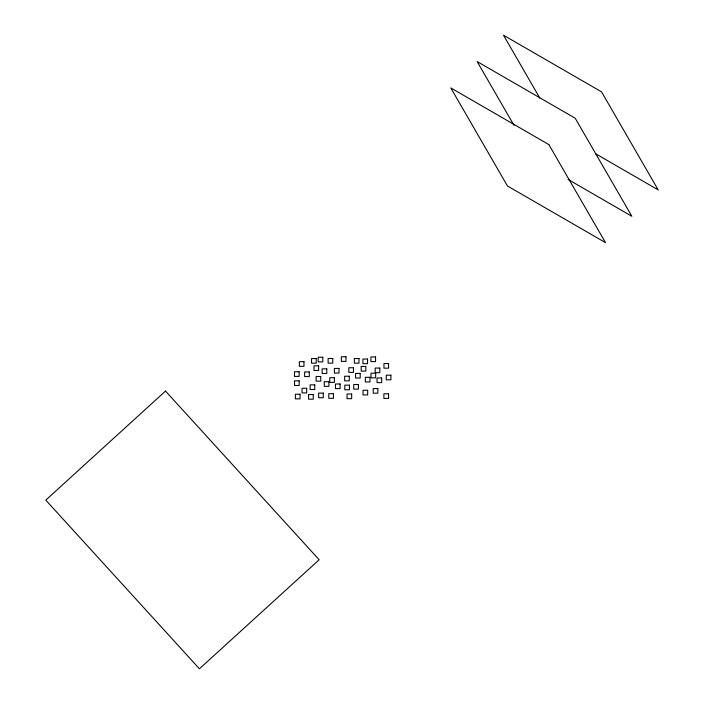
<?xml version="1.0" encoding="UTF-8"?>
<svg xmlns="http://www.w3.org/2000/svg" width="704" height="704" viewBox="0 0 704 704"><rect width="100%" height="100%" fill="white"/><g stroke="black" fill="none" stroke-linecap="round" stroke-linejoin="round"><path stroke-width="1.06" d="M595.382 153.613L658.214 189.922L601.55 91.863L503.492 35.2L539.801 98.032M568.075 179.414L631.858 216.278L575.194 118.219L477.136 61.556L513.999 125.338M165.502 391.072L45.786 500.122L199.434 668.8L319.15 559.75L165.502 391.072M345.99 356.761L341.343 356.761L341.343 361.398L345.99 361.398L345.99 356.761M375.549 356.972L370.911 356.972L370.911 361.618L375.549 361.618L375.549 356.972M322.819 357.236L318.182 357.236L318.182 361.882L322.819 361.882L322.819 357.236M332.772 358.477L328.126 358.477L328.126 363.123L332.772 363.123L332.772 358.477M316.202 358.556L311.564 358.556L311.564 363.194L316.202 363.194L316.202 358.556M358.987 358.538L354.341 358.538L354.341 363.176L358.987 363.176L358.987 358.538M367.558 359.066L362.912 359.066L362.912 363.704L367.558 363.704L367.558 359.066M303.97 361.689L299.332 361.689L299.332 366.326L303.97 366.326L303.97 361.689M388.582 363.537L383.944 363.537L383.944 368.174L388.582 368.174L388.582 363.537M318.622 365.851L313.975 365.851L313.975 370.489L318.622 370.489L318.622 365.851M365.825 366.45L361.178 366.45L361.178 371.096L365.825 371.096L365.825 366.45M353.47 367.743L348.823 367.743L348.823 372.39L353.47 372.39L353.47 367.743M379.826 368.06L375.179 368.06L375.179 372.698L379.826 372.698L379.826 368.06M339.011 368.421L334.374 368.421L334.374 373.058L339.011 373.058L339.011 368.421M326.779 368.861L322.142 368.861L322.142 373.507L326.779 373.507L326.779 368.861M299.121 371.765L294.474 371.765L294.474 376.402L299.121 376.402L299.121 371.765M309.285 371.941L304.638 371.941L304.638 376.587L309.285 376.587L309.285 371.941M375.654 373.199L371.008 373.199L371.008 377.846L375.654 377.846L375.654 373.199M360.202 373.41L355.564 373.41L355.564 378.048L360.202 378.048L360.202 373.41M390.905 375.179L386.258 375.179L386.258 379.826L390.905 379.826L390.905 375.179M349.29 376.218L344.652 376.218L344.652 380.864L349.29 380.864L349.29 376.218M320.76 376.508L316.122 376.508L316.122 381.146L320.76 381.146L320.76 376.508M369.987 377.309L365.341 377.309L365.341 381.955L369.987 381.955L369.987 377.309M334.4 377.731L329.762 377.731L329.762 382.369L334.4 382.369L334.4 377.731M381.682 377.986L377.045 377.986L377.045 382.624L381.682 382.624L381.682 377.986M299.174 380.838L294.527 380.838L294.527 385.484L299.174 385.484L299.174 380.838M328.918 381.7L324.271 381.7L324.271 386.338L328.918 386.338L328.918 381.7M340.12 383.979L335.482 383.979L335.482 388.617L340.12 388.617L340.12 383.979M358.38 384.507L353.734 384.507L353.734 389.145L358.38 389.145L358.38 384.507M314.767 384.859L310.121 384.859L310.121 389.506L314.767 389.506L314.767 384.859M349.448 385.132L344.81 385.132L344.81 389.778L349.448 389.778L349.448 385.132M306.689 388.274L302.042 388.274L302.042 392.92L306.689 392.92L306.689 388.274M377.854 388.564L373.217 388.564L373.217 393.21L377.854 393.21L377.854 388.564M367.664 390.28L363.018 390.28L363.018 394.926L367.664 394.926L367.664 390.28M323.268 393.087L318.63 393.087L318.63 397.734L323.268 397.734L323.268 393.087M333.432 393.686L328.786 393.686L328.786 398.323L333.432 398.323L333.432 393.686M388.538 393.791L383.891 393.791L383.891 398.429L388.538 398.429L388.538 393.791M351.657 394.029L347.019 394.029L347.019 398.675L351.657 398.675L351.657 394.029M300.036 394.231L295.39 394.231L295.39 398.869L300.036 398.869L300.036 394.231M313.245 394.557L308.598 394.557L308.598 399.194L313.245 399.194L313.245 394.557M548.838 144.575L450.789 87.912L507.452 185.962L605.51 242.634L548.838 144.575"/></g></svg>
